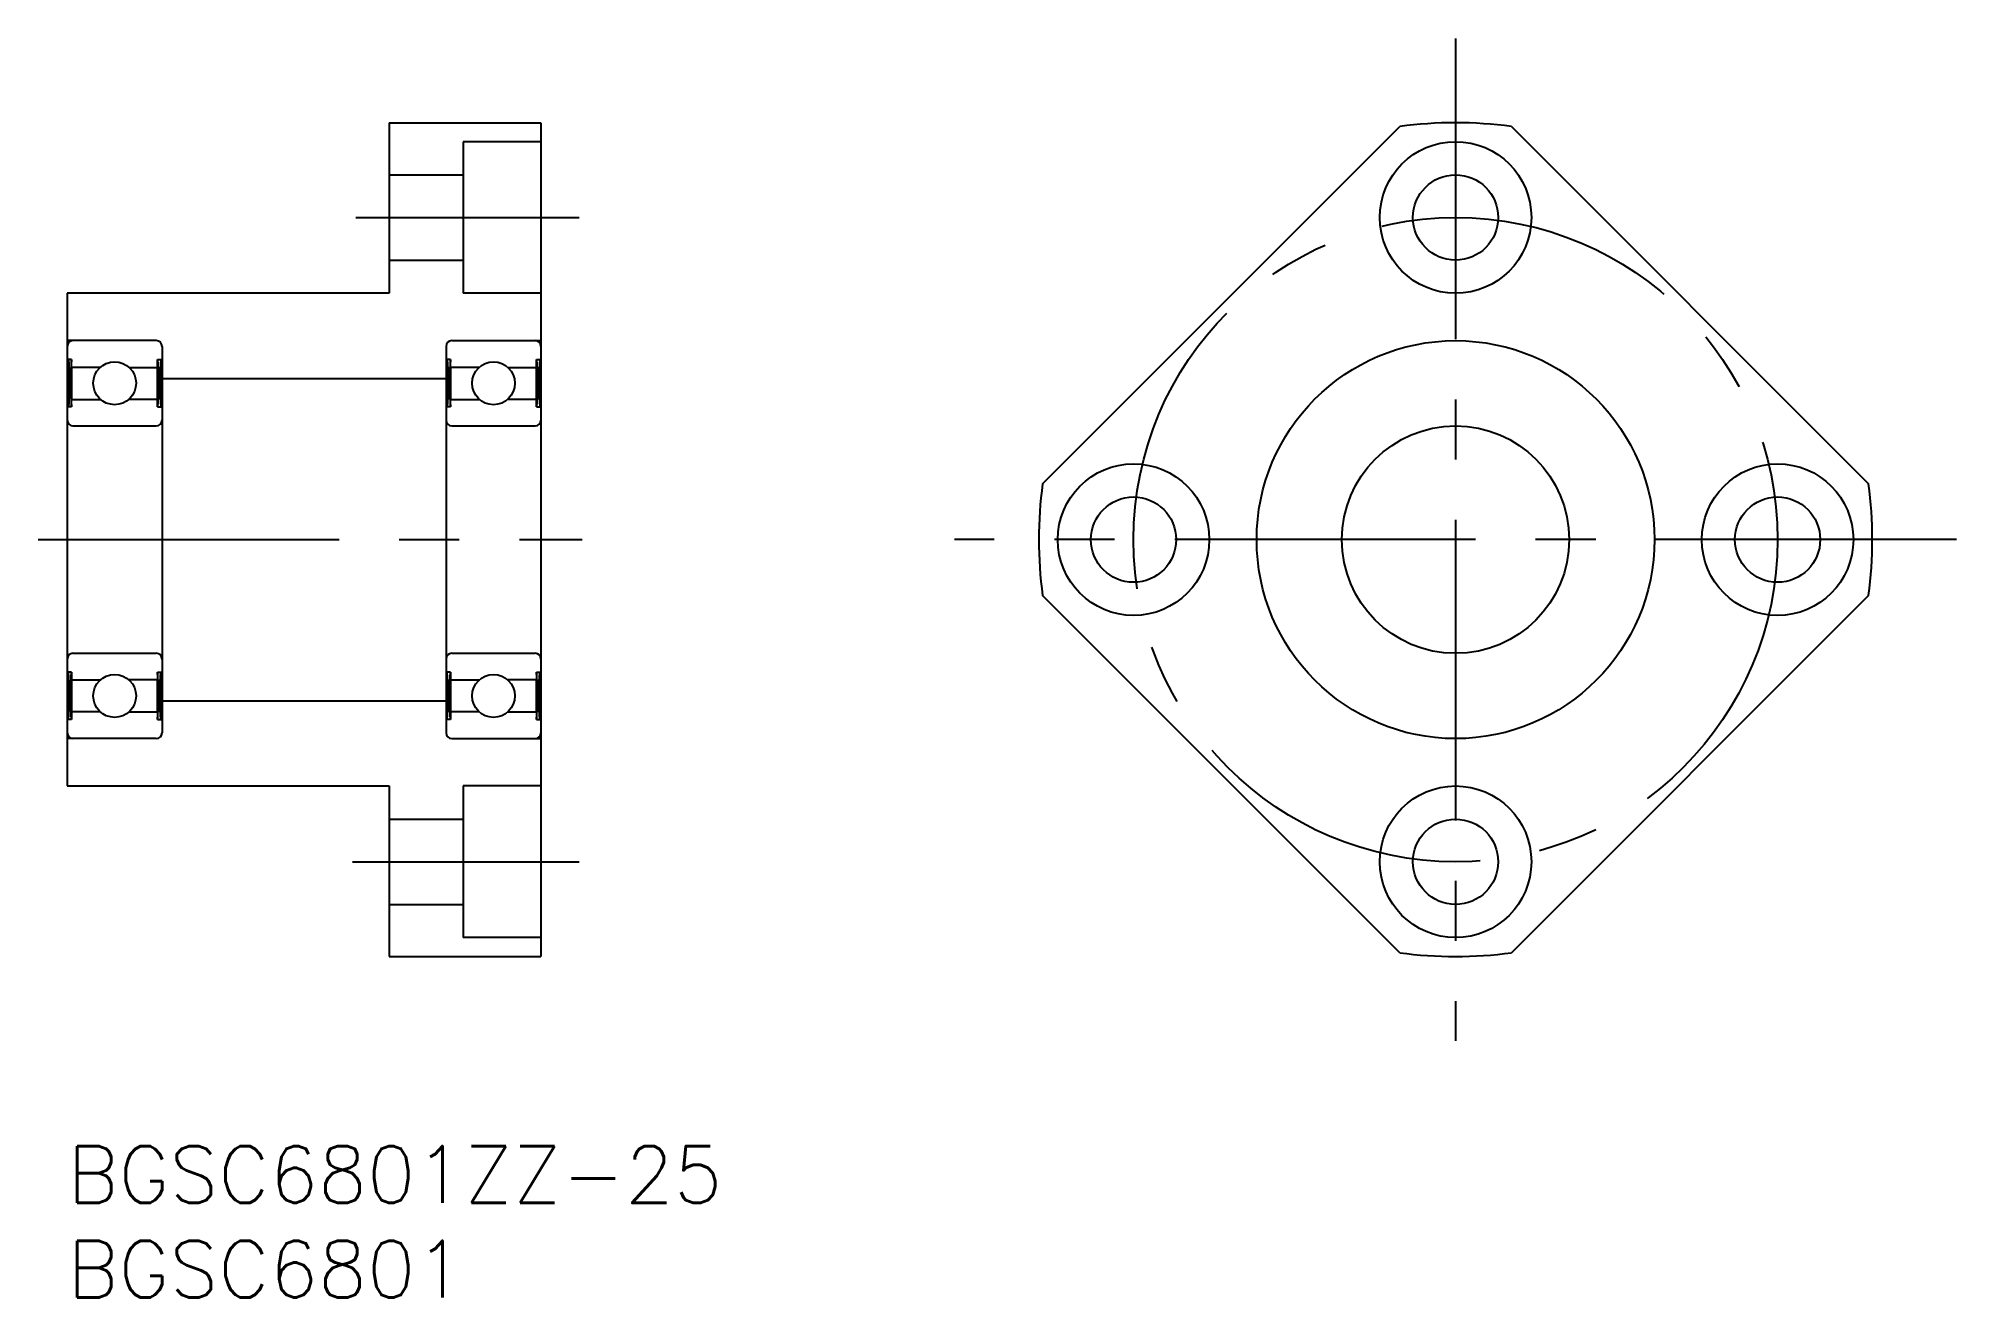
# Model space of a CAD drawing. Extents: x -2 to 100, y -8 to 58.
import ezdxf

# ---------------------------------------------------------------- set-up
doc = ezdxf.new("R2010")
doc.units = 0
doc.header["$LTSCALE"] = 0.5
doc.linetypes.add('CENTER', pattern=[50.8, 31.75, -6.35, 6.35, -6.35])
for name, color, linetype in [('MSM_CENTER', 1, 'CENTER'), ('MSM_CONTINUOUS', 7, 'CONTINUOUS'), ('MSM_NARROW', 5, 'CONTINUOUS'), ('MSM_PART_NUMBER', 7, 'CONTINUOUS')]:
    doc.layers.add(name, color=color, linetype=linetype)
doc.styles.get("Standard").update_dxf_attribs({"font": 'txt.shx', "height": 3, "bigfont": 'bigfont.shx'})

# ---------------------------------------------------------------- blocks, each defined once
blk = doc.blocks.new('*U1')
at = {"layer": 'MSM_PART_NUMBER'}
blk.add_text('BGSC6801ZZ-25', height=3, dxfattribs=at).set_placement((0, -3))
blk = doc.blocks.new('*U2')
at = {"layer": 'MSM_PART_NUMBER'}
blk.add_text('BGSC6801', height=3, dxfattribs=at).set_placement((0, -8))

msp = doc.modelspace()

# ---------------------------------------------------------------- linework, layer by layer
at = {"layer": 'MSM_CENTER'}
for p, q in [((73.29, 58.45), (73.29, 5.55)), ((15.24, 49), (27.03, 49)), ((-1.53, 32), (27.18, 32)), ((99.74, 32), (46.84, 32)), ((15.06, 15), (27.03, 15))]:
    msp.add_line(p, q, dxfattribs=at)
msp.add_circle((73.29, 32), 17, dxfattribs=at)
at = {"layer": 'MSM_CONTINUOUS'}
for p, q in [((17, 54), (25, 54)), ((17, 54), (17, 45)), ((25, 54), (25, 10)), ((51.49, 34.95), (70.34, 53.8)), ((76.24, 53.8), (95.09, 34.95)), ((25, 53), (20.9, 53)), ((20.9, 53), (20.9, 45)), ((17, 51.25), (20.9, 51.25)), ((17, 46.75), (20.9, 46.75)), ((0, 45), (0, 19)), ((17, 45), (0, 45)), ((25, 45), (20.9, 45)), ((4.7, 42.5), (0, 42.5)), ((5, 42.2), (5, 21.8)), ((20, 42.2), (20, 21.8)), ((20.3, 42.5), (25, 42.5)), ((0.23, 41.5), (0, 41.5)), ((0.06, 41.5), (0.06, 39)), ((0.23, 39.39), (0.23, 41.5)), ((0.23, 41.08), (0.23, 39.39)), ((1.74, 41.08), (0.23, 41.08)), ((0.23, 39), (0.23, 41.08)), ((3.26, 41.08), (4.77, 41.08)), ((4.77, 41.5), (5, 41.5)), ((4.77, 39.39), (4.77, 41.5)), ((4.77, 41.08), (4.77, 39.39)), ((4.77, 39), (4.77, 41.08)), ((4.94, 41.5), (4.94, 39)), ((20.23, 41.5), (20, 41.5)), ((20.06, 41.5), (20.06, 39)), ((20.23, 39.39), (20.23, 41.5)), ((20.23, 41.08), (20.23, 39.39)), ((21.74, 41.08), (20.23, 41.08)), ((20.23, 39), (20.23, 41.08)), ((23.26, 41.08), (24.77, 41.08)), ((24.77, 39.39), (24.77, 41.5)), ((24.77, 41.5), (25, 41.5)), ((24.77, 39), (24.77, 41.08)), ((24.77, 41.08), (24.77, 39.39)), ((24.94, 41.5), (24.94, 39)), ((5, 40.5), (20, 40.5)), ((0.23, 39), (0, 39)), ((0.23, 39.39), (1.77, 39.39)), ((4.77, 39.39), (3.23, 39.39)), ((4.77, 39), (5, 39)), ((20.23, 39), (20, 39)), ((20.23, 39.39), (21.77, 39.39)), ((24.77, 39.39), (23.23, 39.39)), ((24.77, 39), (25, 39)), ((0.3, 38), (4.7, 38)), ((20.3, 38), (24.7, 38)), ((70.34, 10.2), (51.49, 29.05)), ((95.09, 29.05), (76.24, 10.2)), ((0.3, 26), (4.7, 26)), ((20.3, 26), (24.7, 26)), ((0.23, 25), (0, 25)), ((0.06, 22.5), (0.06, 25)), ((0.23, 25), (0.23, 22.92)), ((0.23, 22.92), (0.23, 24.61)), ((0.23, 24.61), (0.23, 22.5)), ((0.23, 24.61), (1.77, 24.61)), ((4.77, 24.61), (3.23, 24.61)), ((4.77, 25), (5, 25)), ((4.77, 25), (4.77, 22.92)), ((4.77, 22.92), (4.77, 24.61)), ((4.77, 24.61), (4.77, 22.5)), ((4.94, 22.5), (4.94, 25)), ((20.23, 25), (20, 25)), ((20.06, 22.5), (20.06, 25)), ((20.23, 25), (20.23, 22.92)), ((20.23, 22.92), (20.23, 24.61)), ((20.23, 24.61), (20.23, 22.5)), ((20.23, 24.61), (21.77, 24.61)), ((24.77, 24.61), (23.23, 24.61)), ((24.77, 25), (25, 25)), ((24.77, 25), (24.77, 22.92)), ((24.77, 22.92), (24.77, 24.61)), ((24.77, 24.61), (24.77, 22.5)), ((24.94, 22.5), (24.94, 25)), ((5, 23.5), (20, 23.5)), ((0.23, 22.5), (0, 22.5)), ((1.74, 22.92), (0.23, 22.92)), ((3.26, 22.92), (4.77, 22.92)), ((4.77, 22.5), (5, 22.5)), ((20.23, 22.5), (20, 22.5)), ((21.74, 22.92), (20.23, 22.92)), ((23.26, 22.92), (24.77, 22.92)), ((24.77, 22.5), (25, 22.5)), ((4.7, 21.5), (0, 21.5)), ((20.3, 21.5), (25, 21.5)), ((0, 19), (17, 19)), ((17, 19), (17, 10)), ((25, 19), (20.9, 19)), ((20.9, 19), (20.9, 11)), ((17, 17.25), (20.9, 17.25)), ((17, 12.75), (20.9, 12.75)), ((25, 11), (20.9, 11)), ((17, 10), (25, 10))]:
    msp.add_line(p, q, dxfattribs=at)
for centre, radius in [((73.29, 49), 4), ((73.29, 49), 2.25), ((73.29, 32), 10.5), ((2.5, 40.25), 1.13), ((22.5, 40.25), 1.13), ((73.29, 32), 6), ((56.29, 32), 4), ((90.29, 32), 4), ((56.29, 32), 2.25), ((90.29, 32), 2.25), ((2.5, 23.75), 1.13), ((22.5, 23.75), 1.13), ((73.29, 15), 4), ((73.29, 15), 2.25)]:
    msp.add_circle(centre, radius, dxfattribs=at)
for centre, radius, start, end in [((73.29, 32), 22, 82.3018, 97.6982), ((0.3, 42.2), 0.3, 90, 180), ((4.7, 42.2), 0.3, 0, 90), ((20.3, 42.2), 0.3, 90, 180), ((24.7, 42.2), 0.3, 0, 90), ((0.3, 38.3), 0.3, 180, 270), ((4.7, 38.3), 0.3, 270, 0), ((20.3, 38.3), 0.3, 180, 270), ((24.7, 38.3), 0.3, 270, 0), ((73.29, 32), 22, 172.3018, 187.6982), ((73.29, 32), 22, 352.3018, 7.6982), ((0.3, 25.7), 0.3, 90, 180), ((4.7, 25.7), 0.3, 0, 90), ((20.3, 25.7), 0.3, 90, 180), ((24.7, 25.7), 0.3, 0, 90), ((0.3, 21.8), 0.3, 180, 270), ((4.7, 21.8), 0.3, 270, 0), ((20.3, 21.8), 0.3, 180, 270), ((24.7, 21.8), 0.3, 270, 0), ((73.29, 32), 22, 262.3018, 277.6982)]:
    msp.add_arc(centre, radius, start, end, dxfattribs=at)
at = {"layer": 'MSM_NARROW'}
for p, q in [((0.06, 41.5), (0.23, 39)), ((0.23, 41.5), (0.06, 39)), ((4.94, 41.5), (4.77, 39)), ((4.77, 41.5), (4.94, 39)), ((20.06, 41.5), (20.23, 39)), ((20.23, 41.5), (20.06, 39)), ((24.77, 41.5), (24.94, 39)), ((24.94, 41.5), (24.77, 39)), ((0.06, 22.5), (0.23, 25)), ((0.23, 22.5), (0.06, 25)), ((4.94, 22.5), (4.77, 25)), ((4.77, 22.5), (4.94, 25)), ((20.06, 22.5), (20.23, 25)), ((20.23, 22.5), (20.06, 25)), ((24.94, 22.5), (24.77, 25)), ((24.77, 22.5), (24.94, 25))]:
    msp.add_line(p, q, dxfattribs=at)

# ---------------------------------------------------------------- block references
at = {"layer": 'MSM_CONTINUOUS'}
for name in ['*U1', '*U2']:
    msp.add_blockref(name, (0, 0), dxfattribs=at)

doc.saveas('drawing.dxf')
